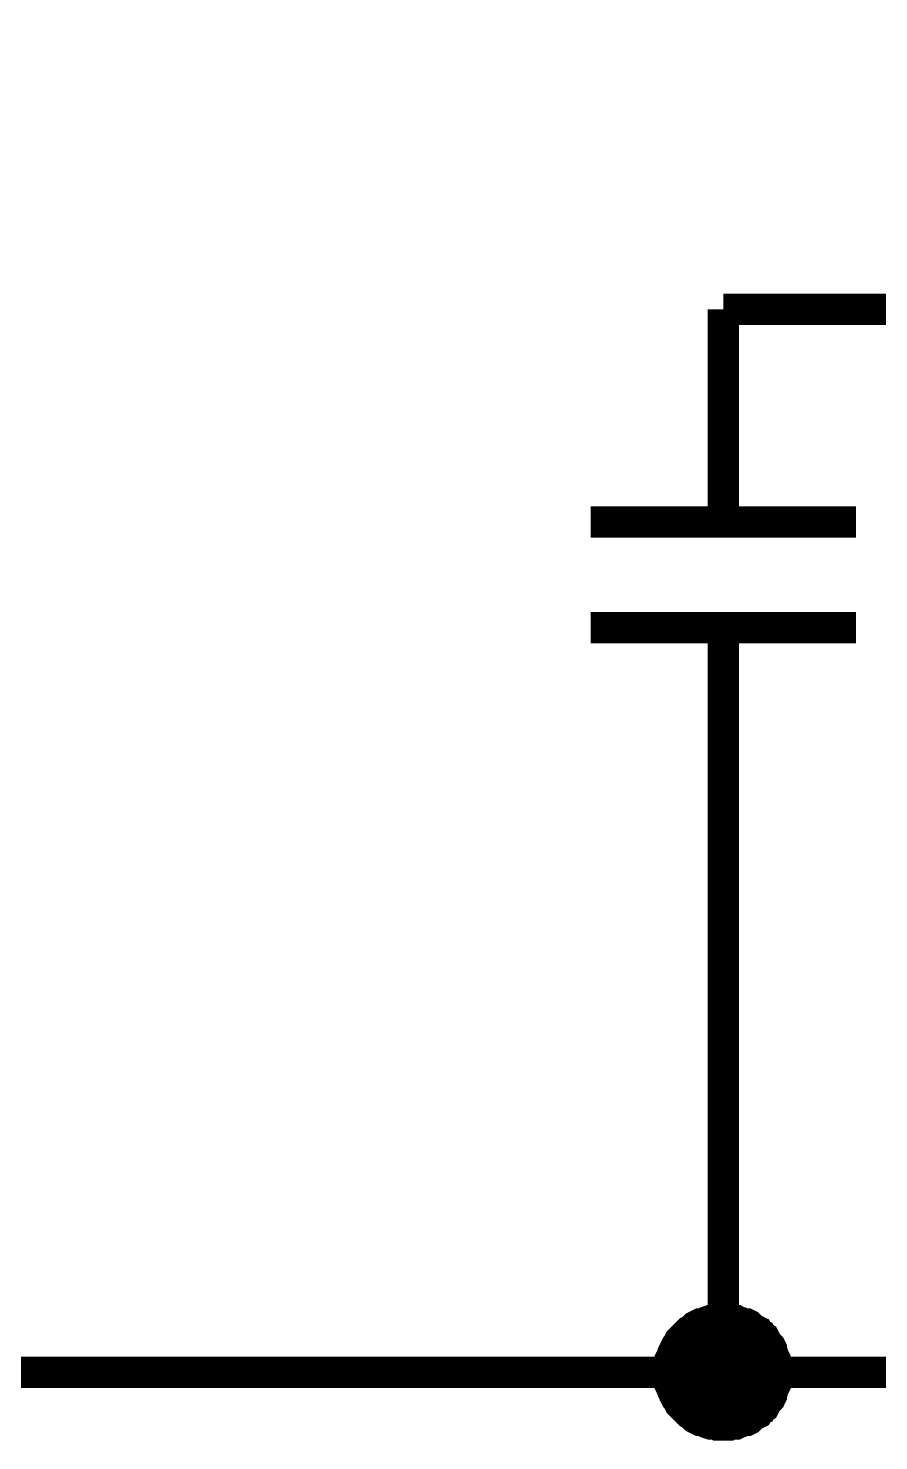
# Model space of a CAD drawing. Header units: millimetres. Extents: x 0 to 19, y 0 to 9.5.
# Drawn here: x 6.139 to 6.459, y 6.674 to 7.206 of the extents above; entities that cross this region are included whole.
import ezdxf

# ---------------------------------------------------------------- set-up
doc = ezdxf.new("R2010")
doc.units = ezdxf.units.MM
doc.header["$MEASUREMENT"] = 0
doc.layers.add('Sheet', color=255, linetype='Continuous')

msp = doc.modelspace()

# ---------------------------------------------------------------- linework, layer by layer
at = {"layer": 'Sheet'}
for points, const_width in [([(4.00019, 7.19972), (4.20002, 7.19972), (4.20002, 6.69969), (6.40039, 6.69969), (6.80005, 6.69969)], 0.0118), ([(6.40039, 7.07991), (6.40039, 7.0998)], 0.0118), ([(6.40039, 7.0998), (6.80005, 7.0998)], 0.0118), ([(6.40039, 7.07991), (6.40039, 7.01978)], 0.0118), ([(6.35043, 7.01978), (6.45034, 7.01978)], 0.0118), ([(6.35043, 6.97999), (6.45034, 6.97999)], 0.0118), ([(6.40039, 6.91986), (6.40039, 6.97999)], 0.0118), ([(6.40039, 6.91986), (6.40039, 6.89997)], 0.0118), ([(6.40039, 6.89997), (6.40039, 6.69969)], 0.0118), ([(6.38005, 6.69969), (6.38005, 6.70058), (6.38005, 6.7019), (6.38049, 6.70279), (6.38049, 6.70367), (6.38049, 6.70456), (6.38093, 6.70544), (6.38138, 6.70677), (6.38182, 6.70765), (6.38226, 6.70853), (6.3827, 6.70942), (6.38314, 6.70986), (6.38359, 6.71075), (6.38403, 6.71163), (6.38491, 6.71251), (6.38535, 6.71296), (6.38624, 6.71384), (6.38668, 6.71428), (6.38757, 6.71517), (6.38845, 6.71561), (6.38889, 6.71605), (6.38978, 6.71694), (6.39066, 6.71738), (6.39154, 6.71782), (6.39243, 6.71782), (6.39331, 6.71826), (6.3942, 6.7187), (6.39552, 6.71915), (6.39641, 6.71915), (6.39729, 6.71915), (6.39818, 6.71959), (6.3995, 6.71959), (6.40039, 6.71959)], 0.0118), ([(6.38005, 6.69969), (6.38005, 6.70058), (6.38005, 6.7019), (6.38049, 6.70279), (6.38049, 6.70367), (6.38049, 6.70456), (6.38093, 6.70544), (6.38138, 6.70677), (6.38182, 6.70765), (6.38226, 6.70853), (6.3827, 6.70942), (6.38314, 6.70986), (6.38359, 6.71075), (6.38403, 6.71163), (6.38491, 6.71251), (6.38535, 6.71296), (6.38624, 6.71384), (6.38668, 6.71428), (6.38757, 6.71517), (6.38845, 6.71561), (6.38889, 6.71605), (6.38978, 6.71694), (6.39066, 6.71738), (6.39154, 6.71782), (6.39243, 6.71782), (6.39331, 6.71826), (6.3942, 6.7187), (6.39552, 6.71915), (6.39641, 6.71915), (6.39729, 6.71915), (6.39818, 6.71959), (6.3995, 6.71959), (6.40039, 6.71959)], 0.0118), ([(6.38005, 6.69969), (6.38005, 6.70058), (6.38005, 6.7019), (6.38049, 6.70279), (6.38049, 6.70367), (6.38049, 6.70456), (6.38093, 6.70544), (6.38138, 6.70677), (6.38182, 6.70765), (6.38226, 6.70853), (6.3827, 6.70942), (6.38314, 6.70986), (6.38359, 6.71075), (6.38403, 6.71163), (6.38491, 6.71251), (6.38535, 6.71296), (6.38624, 6.71384), (6.38668, 6.71428), (6.38757, 6.71517), (6.38845, 6.71561), (6.38889, 6.71605), (6.38978, 6.71694), (6.39066, 6.71738), (6.39154, 6.71782), (6.39243, 6.71782), (6.39331, 6.71826), (6.3942, 6.7187), (6.39552, 6.71915), (6.39641, 6.71915), (6.39729, 6.71915), (6.39818, 6.71959), (6.3995, 6.71959), (6.40039, 6.71959)], 0.0118), ([(6.38005, 6.69969), (6.38005, 6.70058), (6.38005, 6.7019), (6.38049, 6.70279), (6.38049, 6.70367), (6.38049, 6.70456), (6.38093, 6.70544), (6.38138, 6.70677), (6.38182, 6.70765), (6.38226, 6.70853), (6.3827, 6.70942), (6.38314, 6.70986), (6.38359, 6.71075), (6.38403, 6.71163), (6.38491, 6.71251), (6.38535, 6.71296), (6.38624, 6.71384), (6.38668, 6.71428), (6.38757, 6.71517), (6.38845, 6.71561), (6.38889, 6.71605), (6.38978, 6.71694), (6.39066, 6.71738), (6.39154, 6.71782), (6.39243, 6.71782), (6.39331, 6.71826), (6.3942, 6.7187), (6.39552, 6.71915), (6.39641, 6.71915), (6.39729, 6.71915), (6.39818, 6.71959), (6.3995, 6.71959), (6.40039, 6.71959)], 0.0118), ([(6.38005, 6.69969), (6.38005, 6.70058), (6.38005, 6.7019), (6.38049, 6.70279), (6.38049, 6.70367), (6.38049, 6.70456), (6.38093, 6.70544), (6.38138, 6.70677), (6.38182, 6.70765), (6.38226, 6.70853), (6.3827, 6.70942), (6.38314, 6.70986), (6.38359, 6.71075), (6.38403, 6.71163), (6.38491, 6.71251), (6.38535, 6.71296), (6.38624, 6.71384), (6.38668, 6.71428), (6.38757, 6.71517), (6.38845, 6.71561), (6.38889, 6.71605), (6.38978, 6.71694), (6.39066, 6.71738), (6.39154, 6.71782), (6.39243, 6.71782), (6.39331, 6.71826), (6.3942, 6.7187), (6.39552, 6.71915), (6.39641, 6.71915), (6.39729, 6.71915), (6.39818, 6.71959), (6.3995, 6.71959), (6.40039, 6.71959)], 0.0039), ([(6.38005, 6.69969), (6.38005, 6.70058), (6.38005, 6.7019), (6.38049, 6.70279), (6.38049, 6.70367), (6.38049, 6.70456), (6.38093, 6.70544), (6.38138, 6.70677), (6.38182, 6.70765), (6.38226, 6.70853), (6.3827, 6.70942), (6.38314, 6.70986), (6.38359, 6.71075), (6.38403, 6.71163), (6.38491, 6.71251), (6.38535, 6.71296), (6.38624, 6.71384), (6.38668, 6.71428), (6.38757, 6.71517), (6.38845, 6.71561), (6.38889, 6.71605), (6.38978, 6.71694), (6.39066, 6.71738), (6.39154, 6.71782), (6.39243, 6.71782), (6.39331, 6.71826), (6.3942, 6.7187), (6.39552, 6.71915), (6.39641, 6.71915), (6.39729, 6.71915), (6.39818, 6.71959), (6.3995, 6.71959), (6.40039, 6.71959)], 0.0039), ([(6.38005, 6.69969), (6.38005, 6.70058), (6.38005, 6.7019), (6.38049, 6.70279), (6.38049, 6.70367), (6.38049, 6.70456), (6.38093, 6.70544), (6.38138, 6.70677), (6.38182, 6.70765), (6.38226, 6.70853), (6.3827, 6.70942), (6.38314, 6.70986), (6.38359, 6.71075), (6.38403, 6.71163), (6.38491, 6.71251), (6.38535, 6.71296), (6.38624, 6.71384), (6.38668, 6.71428), (6.38757, 6.71517), (6.38845, 6.71561), (6.38889, 6.71605), (6.38978, 6.71694), (6.39066, 6.71738), (6.39154, 6.71782), (6.39243, 6.71782), (6.39331, 6.71826), (6.3942, 6.7187), (6.39552, 6.71915), (6.39641, 6.71915), (6.39729, 6.71915), (6.39818, 6.71959), (6.3995, 6.71959), (6.40039, 6.71959)], 0.0039), ([(6.38005, 6.69969), (6.38005, 6.70058), (6.38005, 6.7019), (6.38049, 6.70279), (6.38049, 6.70367), (6.38049, 6.70456), (6.38093, 6.70544), (6.38138, 6.70677), (6.38182, 6.70765), (6.38226, 6.70853), (6.3827, 6.70942), (6.38314, 6.70986), (6.38359, 6.71075), (6.38403, 6.71163), (6.38491, 6.71251), (6.38535, 6.71296), (6.38624, 6.71384), (6.38668, 6.71428), (6.38757, 6.71517), (6.38845, 6.71561), (6.38889, 6.71605), (6.38978, 6.71694), (6.39066, 6.71738), (6.39154, 6.71782), (6.39243, 6.71782), (6.39331, 6.71826), (6.3942, 6.7187), (6.39552, 6.71915), (6.39641, 6.71915), (6.39729, 6.71915), (6.39818, 6.71959), (6.3995, 6.71959), (6.40039, 6.71959)], 0.0039), ([(6.40039, 6.71959), (6.40039, 6.71959)], 0.0118), ([(6.40039, 6.71959), (6.40127, 6.71959), (6.4026, 6.71959), (6.40348, 6.71915), (6.40437, 6.71915), (6.40525, 6.71915), (6.40613, 6.7187), (6.40746, 6.71826), (6.40834, 6.71782), (6.40923, 6.71782), (6.41011, 6.71738), (6.41055, 6.71694), (6.41144, 6.71605), (6.41232, 6.71561), (6.41321, 6.71517), (6.41365, 6.71428), (6.41453, 6.71384), (6.41498, 6.71296), (6.41586, 6.71251), (6.4163, 6.71163), (6.41674, 6.71075), (6.41763, 6.70986), (6.41807, 6.70942), (6.41851, 6.70853), (6.41851, 6.70765), (6.41895, 6.70677), (6.4194, 6.70544), (6.41984, 6.70456), (6.41984, 6.70367), (6.41984, 6.70279), (6.42028, 6.7019), (6.42028, 6.70058), (6.42028, 6.69969)], 0.0118), ([(6.40039, 6.71959), (6.40039, 6.71959)], 0.0118), ([(6.40039, 6.71959), (6.40127, 6.71959), (6.4026, 6.71959), (6.40348, 6.71915), (6.40437, 6.71915), (6.40525, 6.71915), (6.40613, 6.7187), (6.40746, 6.71826), (6.40834, 6.71782), (6.40923, 6.71782), (6.41011, 6.71738), (6.41055, 6.71694), (6.41144, 6.71605), (6.41232, 6.71561), (6.41321, 6.71517), (6.41365, 6.71428), (6.41453, 6.71384), (6.41498, 6.71296), (6.41586, 6.71251), (6.4163, 6.71163), (6.41674, 6.71075), (6.41763, 6.70986), (6.41807, 6.70942), (6.41851, 6.70853), (6.41851, 6.70765), (6.41895, 6.70677), (6.4194, 6.70544), (6.41984, 6.70456), (6.41984, 6.70367), (6.41984, 6.70279), (6.42028, 6.7019), (6.42028, 6.70058), (6.42028, 6.69969)], 0.0118), ([(6.40039, 6.71959), (6.40039, 6.71959)], 0.0118), ([(6.40039, 6.71959), (6.40127, 6.71959), (6.4026, 6.71959), (6.40348, 6.71915), (6.40437, 6.71915), (6.40525, 6.71915), (6.40613, 6.7187), (6.40746, 6.71826), (6.40834, 6.71782), (6.40923, 6.71782), (6.41011, 6.71738), (6.41055, 6.71694), (6.41144, 6.71605), (6.41232, 6.71561), (6.41321, 6.71517), (6.41365, 6.71428), (6.41453, 6.71384), (6.41498, 6.71296), (6.41586, 6.71251), (6.4163, 6.71163), (6.41674, 6.71075), (6.41763, 6.70986), (6.41807, 6.70942), (6.41851, 6.70853), (6.41851, 6.70765), (6.41895, 6.70677), (6.4194, 6.70544), (6.41984, 6.70456), (6.41984, 6.70367), (6.41984, 6.70279), (6.42028, 6.7019), (6.42028, 6.70058), (6.42028, 6.69969)], 0.0118), ([(6.40039, 6.71959), (6.40039, 6.71959)], 0.0118), ([(6.40039, 6.71959), (6.40127, 6.71959), (6.4026, 6.71959), (6.40348, 6.71915), (6.40437, 6.71915), (6.40525, 6.71915), (6.40613, 6.7187), (6.40746, 6.71826), (6.40834, 6.71782), (6.40923, 6.71782), (6.41011, 6.71738), (6.41055, 6.71694), (6.41144, 6.71605), (6.41232, 6.71561), (6.41321, 6.71517), (6.41365, 6.71428), (6.41453, 6.71384), (6.41498, 6.71296), (6.41586, 6.71251), (6.4163, 6.71163), (6.41674, 6.71075), (6.41763, 6.70986), (6.41807, 6.70942), (6.41851, 6.70853), (6.41851, 6.70765), (6.41895, 6.70677), (6.4194, 6.70544), (6.41984, 6.70456), (6.41984, 6.70367), (6.41984, 6.70279), (6.42028, 6.7019), (6.42028, 6.70058), (6.42028, 6.69969)], 0.0118), ([(6.40039, 6.71959), (6.40039, 6.71959)], 0.0039), ([(6.40039, 6.71959), (6.40127, 6.71959), (6.4026, 6.71959), (6.40348, 6.71915), (6.40437, 6.71915), (6.40525, 6.71915), (6.40613, 6.7187), (6.40746, 6.71826), (6.40834, 6.71782), (6.40923, 6.71782), (6.41011, 6.71738), (6.41055, 6.71694), (6.41144, 6.71605), (6.41232, 6.71561), (6.41321, 6.71517), (6.41365, 6.71428), (6.41453, 6.71384), (6.41498, 6.71296), (6.41586, 6.71251), (6.4163, 6.71163), (6.41674, 6.71075), (6.41763, 6.70986), (6.41807, 6.70942), (6.41851, 6.70853), (6.41851, 6.70765), (6.41895, 6.70677), (6.4194, 6.70544), (6.41984, 6.70456), (6.41984, 6.70367), (6.41984, 6.70279), (6.42028, 6.7019), (6.42028, 6.70058), (6.42028, 6.69969)], 0.0039), ([(6.40039, 6.71959), (6.40039, 6.71959)], 0.0039), ([(6.40039, 6.71959), (6.40127, 6.71959), (6.4026, 6.71959), (6.40348, 6.71915), (6.40437, 6.71915), (6.40525, 6.71915), (6.40613, 6.7187), (6.40746, 6.71826), (6.40834, 6.71782), (6.40923, 6.71782), (6.41011, 6.71738), (6.41055, 6.71694), (6.41144, 6.71605), (6.41232, 6.71561), (6.41321, 6.71517), (6.41365, 6.71428), (6.41453, 6.71384), (6.41498, 6.71296), (6.41586, 6.71251), (6.4163, 6.71163), (6.41674, 6.71075), (6.41763, 6.70986), (6.41807, 6.70942), (6.41851, 6.70853), (6.41851, 6.70765), (6.41895, 6.70677), (6.4194, 6.70544), (6.41984, 6.70456), (6.41984, 6.70367), (6.41984, 6.70279), (6.42028, 6.7019), (6.42028, 6.70058), (6.42028, 6.69969)], 0.0039), ([(6.40039, 6.71959), (6.40039, 6.71959)], 0.0039), ([(6.40039, 6.71959), (6.40127, 6.71959), (6.4026, 6.71959), (6.40348, 6.71915), (6.40437, 6.71915), (6.40525, 6.71915), (6.40613, 6.7187), (6.40746, 6.71826), (6.40834, 6.71782), (6.40923, 6.71782), (6.41011, 6.71738), (6.41055, 6.71694), (6.41144, 6.71605), (6.41232, 6.71561), (6.41321, 6.71517), (6.41365, 6.71428), (6.41453, 6.71384), (6.41498, 6.71296), (6.41586, 6.71251), (6.4163, 6.71163), (6.41674, 6.71075), (6.41763, 6.70986), (6.41807, 6.70942), (6.41851, 6.70853), (6.41851, 6.70765), (6.41895, 6.70677), (6.4194, 6.70544), (6.41984, 6.70456), (6.41984, 6.70367), (6.41984, 6.70279), (6.42028, 6.7019), (6.42028, 6.70058), (6.42028, 6.69969)], 0.0039), ([(6.40039, 6.71959), (6.40039, 6.71959)], 0.0039), ([(6.40039, 6.71959), (6.40127, 6.71959), (6.4026, 6.71959), (6.40348, 6.71915), (6.40437, 6.71915), (6.40525, 6.71915), (6.40613, 6.7187), (6.40746, 6.71826), (6.40834, 6.71782), (6.40923, 6.71782), (6.41011, 6.71738), (6.41055, 6.71694), (6.41144, 6.71605), (6.41232, 6.71561), (6.41321, 6.71517), (6.41365, 6.71428), (6.41453, 6.71384), (6.41498, 6.71296), (6.41586, 6.71251), (6.4163, 6.71163), (6.41674, 6.71075), (6.41763, 6.70986), (6.41807, 6.70942), (6.41851, 6.70853), (6.41851, 6.70765), (6.41895, 6.70677), (6.4194, 6.70544), (6.41984, 6.70456), (6.41984, 6.70367), (6.41984, 6.70279), (6.42028, 6.7019), (6.42028, 6.70058), (6.42028, 6.69969)], 0.0039), ([(6.40039, 6.6798), (6.3995, 6.6798), (6.39818, 6.6798), (6.39729, 6.68024), (6.39641, 6.68024), (6.39552, 6.68024), (6.3942, 6.68068), (6.39331, 6.68112), (6.39243, 6.68157), (6.39154, 6.68157), (6.39066, 6.68201), (6.38978, 6.68245), (6.38889, 6.68333), (6.38845, 6.68378), (6.38757, 6.68422), (6.38668, 6.6851), (6.38624, 6.68555), (6.38535, 6.68643), (6.38491, 6.68687), (6.38403, 6.68776), (6.38359, 6.68864), (6.38314, 6.68952), (6.3827, 6.68997), (6.38226, 6.69085), (6.38182, 6.69173), (6.38138, 6.69262), (6.38093, 6.69395), (6.38049, 6.69483), (6.38049, 6.69571), (6.38049, 6.6966), (6.38005, 6.69748), (6.38005, 6.69881), (6.38005, 6.69969)], 0.0118), ([(6.38005, 6.69969), (6.38005, 6.69969)], 0.0118), ([(6.40039, 6.6798), (6.3995, 6.6798), (6.39818, 6.6798), (6.39729, 6.68024), (6.39641, 6.68024), (6.39552, 6.68024), (6.3942, 6.68068), (6.39331, 6.68112), (6.39243, 6.68157), (6.39154, 6.68157), (6.39066, 6.68201), (6.38978, 6.68245), (6.38889, 6.68333), (6.38845, 6.68378), (6.38757, 6.68422), (6.38668, 6.6851), (6.38624, 6.68555), (6.38535, 6.68643), (6.38491, 6.68687), (6.38403, 6.68776), (6.38359, 6.68864), (6.38314, 6.68952), (6.3827, 6.68997), (6.38226, 6.69085), (6.38182, 6.69173), (6.38138, 6.69262), (6.38093, 6.69395), (6.38049, 6.69483), (6.38049, 6.69571), (6.38049, 6.6966), (6.38005, 6.69748), (6.38005, 6.69881), (6.38005, 6.69969)], 0.0118), ([(6.38005, 6.69969), (6.38005, 6.69969)], 0.0118), ([(6.40039, 6.6798), (6.3995, 6.6798), (6.39818, 6.6798), (6.39729, 6.68024), (6.39641, 6.68024), (6.39552, 6.68024), (6.3942, 6.68068), (6.39331, 6.68112), (6.39243, 6.68157), (6.39154, 6.68157), (6.39066, 6.68201), (6.38978, 6.68245), (6.38889, 6.68333), (6.38845, 6.68378), (6.38757, 6.68422), (6.38668, 6.6851), (6.38624, 6.68555), (6.38535, 6.68643), (6.38491, 6.68687), (6.38403, 6.68776), (6.38359, 6.68864), (6.38314, 6.68952), (6.3827, 6.68997), (6.38226, 6.69085), (6.38182, 6.69173), (6.38138, 6.69262), (6.38093, 6.69395), (6.38049, 6.69483), (6.38049, 6.69571), (6.38049, 6.6966), (6.38005, 6.69748), (6.38005, 6.69881), (6.38005, 6.69969)], 0.0118), ([(6.38005, 6.69969), (6.38005, 6.69969)], 0.0118), ([(6.40039, 6.6798), (6.3995, 6.6798), (6.39818, 6.6798), (6.39729, 6.68024), (6.39641, 6.68024), (6.39552, 6.68024), (6.3942, 6.68068), (6.39331, 6.68112), (6.39243, 6.68157), (6.39154, 6.68157), (6.39066, 6.68201), (6.38978, 6.68245), (6.38889, 6.68333), (6.38845, 6.68378), (6.38757, 6.68422), (6.38668, 6.6851), (6.38624, 6.68555), (6.38535, 6.68643), (6.38491, 6.68687), (6.38403, 6.68776), (6.38359, 6.68864), (6.38314, 6.68952), (6.3827, 6.68997), (6.38226, 6.69085), (6.38182, 6.69173), (6.38138, 6.69262), (6.38093, 6.69395), (6.38049, 6.69483), (6.38049, 6.69571), (6.38049, 6.6966), (6.38005, 6.69748), (6.38005, 6.69881), (6.38005, 6.69969)], 0.0118), ([(6.38005, 6.69969), (6.38005, 6.69969)], 0.0118), ([(6.42028, 6.69969), (6.42028, 6.69881), (6.42028, 6.69748), (6.41984, 6.6966), (6.41984, 6.69571), (6.41984, 6.69483), (6.4194, 6.69395), (6.41895, 6.69262), (6.41851, 6.69173), (6.41851, 6.69085), (6.41807, 6.68997), (6.41763, 6.68952), (6.41674, 6.68864), (6.4163, 6.68776), (6.41586, 6.68687), (6.41498, 6.68643), (6.41453, 6.68555), (6.41365, 6.6851), (6.41321, 6.68422), (6.41232, 6.68378), (6.41144, 6.68333), (6.41055, 6.68245), (6.41011, 6.68201), (6.40923, 6.68157), (6.40834, 6.68157), (6.40746, 6.68112), (6.40613, 6.68068), (6.40525, 6.68024), (6.40437, 6.68024), (6.40348, 6.68024), (6.4026, 6.6798), (6.40127, 6.6798), (6.40039, 6.6798)], 0.0118), ([(6.42028, 6.69969), (6.42028, 6.69881), (6.42028, 6.69748), (6.41984, 6.6966), (6.41984, 6.69571), (6.41984, 6.69483), (6.4194, 6.69395), (6.41895, 6.69262), (6.41851, 6.69173), (6.41851, 6.69085), (6.41807, 6.68997), (6.41763, 6.68952), (6.41674, 6.68864), (6.4163, 6.68776), (6.41586, 6.68687), (6.41498, 6.68643), (6.41453, 6.68555), (6.41365, 6.6851), (6.41321, 6.68422), (6.41232, 6.68378), (6.41144, 6.68333), (6.41055, 6.68245), (6.41011, 6.68201), (6.40923, 6.68157), (6.40834, 6.68157), (6.40746, 6.68112), (6.40613, 6.68068), (6.40525, 6.68024), (6.40437, 6.68024), (6.40348, 6.68024), (6.4026, 6.6798), (6.40127, 6.6798), (6.40039, 6.6798)], 0.0118), ([(6.42028, 6.69969), (6.42028, 6.69881), (6.42028, 6.69748), (6.41984, 6.6966), (6.41984, 6.69571), (6.41984, 6.69483), (6.4194, 6.69395), (6.41895, 6.69262), (6.41851, 6.69173), (6.41851, 6.69085), (6.41807, 6.68997), (6.41763, 6.68952), (6.41674, 6.68864), (6.4163, 6.68776), (6.41586, 6.68687), (6.41498, 6.68643), (6.41453, 6.68555), (6.41365, 6.6851), (6.41321, 6.68422), (6.41232, 6.68378), (6.41144, 6.68333), (6.41055, 6.68245), (6.41011, 6.68201), (6.40923, 6.68157), (6.40834, 6.68157), (6.40746, 6.68112), (6.40613, 6.68068), (6.40525, 6.68024), (6.40437, 6.68024), (6.40348, 6.68024), (6.4026, 6.6798), (6.40127, 6.6798), (6.40039, 6.6798)], 0.0118), ([(6.42028, 6.69969), (6.42028, 6.69881), (6.42028, 6.69748), (6.41984, 6.6966), (6.41984, 6.69571), (6.41984, 6.69483), (6.4194, 6.69395), (6.41895, 6.69262), (6.41851, 6.69173), (6.41851, 6.69085), (6.41807, 6.68997), (6.41763, 6.68952), (6.41674, 6.68864), (6.4163, 6.68776), (6.41586, 6.68687), (6.41498, 6.68643), (6.41453, 6.68555), (6.41365, 6.6851), (6.41321, 6.68422), (6.41232, 6.68378), (6.41144, 6.68333), (6.41055, 6.68245), (6.41011, 6.68201), (6.40923, 6.68157), (6.40834, 6.68157), (6.40746, 6.68112), (6.40613, 6.68068), (6.40525, 6.68024), (6.40437, 6.68024), (6.40348, 6.68024), (6.4026, 6.6798), (6.40127, 6.6798), (6.40039, 6.6798)], 0.0118), ([(6.42028, 6.69969), (6.42028, 6.69969), (6.42028, 6.69969), (6.42028, 6.69969), (6.42028, 6.69969), (6.42028, 6.69969), (6.42028, 6.69969), (6.42028, 6.69969), (6.42028, 6.69969), (6.42028, 6.69969), (6.42028, 6.69969), (6.42028, 6.69969), (6.42028, 6.69969), (6.42028, 6.69969), (6.42028, 6.69969), (6.42028, 6.69969), (6.42028, 6.69969), (6.42028, 6.69969), (6.42028, 6.69969), (6.42028, 6.69969), (6.42028, 6.69969), (6.42028, 6.69969), (6.42028, 6.69969), (6.42028, 6.69969), (6.42028, 6.69969), (6.42028, 6.69969), (6.42028, 6.69969), (6.42028, 6.69969), (6.42028, 6.69969), (6.42028, 6.69969), (6.42028, 6.69969), (6.42028, 6.69969), (6.42028, 6.69969)], 0.0118), ([(6.42028, 6.69969), (6.42028, 6.69969)], 0.0118), ([(6.42028, 6.69969), (6.42028, 6.69969), (6.42028, 6.69969), (6.42028, 6.69969), (6.42028, 6.69969), (6.42028, 6.69969), (6.42028, 6.69969), (6.42028, 6.69969), (6.42028, 6.69969), (6.42028, 6.69969), (6.42028, 6.69969), (6.42028, 6.69969), (6.42028, 6.69969), (6.42028, 6.69969), (6.42028, 6.69969), (6.42028, 6.69969), (6.42028, 6.69969), (6.42028, 6.69969), (6.42028, 6.69969), (6.42028, 6.69969), (6.42028, 6.69969), (6.42028, 6.69969), (6.42028, 6.69969), (6.42028, 6.69969), (6.42028, 6.69969), (6.42028, 6.69969), (6.42028, 6.69969), (6.42028, 6.69969), (6.42028, 6.69969), (6.42028, 6.69969), (6.42028, 6.69969), (6.42028, 6.69969), (6.42028, 6.69969)], 0.0118), ([(6.42028, 6.69969), (6.42028, 6.69969)], 0.0118), ([(6.42028, 6.69969), (6.42028, 6.69969), (6.42028, 6.69969), (6.42028, 6.69969), (6.42028, 6.69969), (6.42028, 6.69969), (6.42028, 6.69969), (6.42028, 6.69969), (6.42028, 6.69969), (6.42028, 6.69969), (6.42028, 6.69969), (6.42028, 6.69969), (6.42028, 6.69969), (6.42028, 6.69969), (6.42028, 6.69969), (6.42028, 6.69969), (6.42028, 6.69969), (6.42028, 6.69969), (6.42028, 6.69969), (6.42028, 6.69969), (6.42028, 6.69969), (6.42028, 6.69969), (6.42028, 6.69969), (6.42028, 6.69969), (6.42028, 6.69969), (6.42028, 6.69969), (6.42028, 6.69969), (6.42028, 6.69969), (6.42028, 6.69969), (6.42028, 6.69969), (6.42028, 6.69969), (6.42028, 6.69969), (6.42028, 6.69969)], 0.0118), ([(6.42028, 6.69969), (6.42028, 6.69969)], 0.0118), ([(6.42028, 6.69969), (6.42028, 6.69969), (6.42028, 6.69969), (6.42028, 6.69969), (6.42028, 6.69969), (6.42028, 6.69969), (6.42028, 6.69969), (6.42028, 6.69969), (6.42028, 6.69969), (6.42028, 6.69969), (6.42028, 6.69969), (6.42028, 6.69969), (6.42028, 6.69969), (6.42028, 6.69969), (6.42028, 6.69969), (6.42028, 6.69969), (6.42028, 6.69969), (6.42028, 6.69969), (6.42028, 6.69969), (6.42028, 6.69969), (6.42028, 6.69969), (6.42028, 6.69969), (6.42028, 6.69969), (6.42028, 6.69969), (6.42028, 6.69969), (6.42028, 6.69969), (6.42028, 6.69969), (6.42028, 6.69969), (6.42028, 6.69969), (6.42028, 6.69969), (6.42028, 6.69969), (6.42028, 6.69969), (6.42028, 6.69969)], 0.0118), ([(6.42028, 6.69969), (6.42028, 6.69969)], 0.0118), ([(6.40039, 6.6798), (6.3995, 6.6798), (6.39818, 6.6798), (6.39729, 6.68024), (6.39641, 6.68024), (6.39552, 6.68024), (6.3942, 6.68068), (6.39331, 6.68112), (6.39243, 6.68157), (6.39154, 6.68157), (6.39066, 6.68201), (6.38978, 6.68245), (6.38889, 6.68333), (6.38845, 6.68378), (6.38757, 6.68422), (6.38668, 6.6851), (6.38624, 6.68555), (6.38535, 6.68643), (6.38491, 6.68687), (6.38403, 6.68776), (6.38359, 6.68864), (6.38314, 6.68952), (6.3827, 6.68997), (6.38226, 6.69085), (6.38182, 6.69173), (6.38138, 6.69262), (6.38093, 6.69395), (6.38049, 6.69483), (6.38049, 6.69571), (6.38049, 6.6966), (6.38005, 6.69748), (6.38005, 6.69881), (6.38005, 6.69969)], 0.0039), ([(6.38005, 6.69969), (6.38005, 6.69969)], 0.0039), ([(6.40039, 6.6798), (6.3995, 6.6798), (6.39818, 6.6798), (6.39729, 6.68024), (6.39641, 6.68024), (6.39552, 6.68024), (6.3942, 6.68068), (6.39331, 6.68112), (6.39243, 6.68157), (6.39154, 6.68157), (6.39066, 6.68201), (6.38978, 6.68245), (6.38889, 6.68333), (6.38845, 6.68378), (6.38757, 6.68422), (6.38668, 6.6851), (6.38624, 6.68555), (6.38535, 6.68643), (6.38491, 6.68687), (6.38403, 6.68776), (6.38359, 6.68864), (6.38314, 6.68952), (6.3827, 6.68997), (6.38226, 6.69085), (6.38182, 6.69173), (6.38138, 6.69262), (6.38093, 6.69395), (6.38049, 6.69483), (6.38049, 6.69571), (6.38049, 6.6966), (6.38005, 6.69748), (6.38005, 6.69881), (6.38005, 6.69969)], 0.0039), ([(6.38005, 6.69969), (6.38005, 6.69969)], 0.0039), ([(6.40039, 6.6798), (6.3995, 6.6798), (6.39818, 6.6798), (6.39729, 6.68024), (6.39641, 6.68024), (6.39552, 6.68024), (6.3942, 6.68068), (6.39331, 6.68112), (6.39243, 6.68157), (6.39154, 6.68157), (6.39066, 6.68201), (6.38978, 6.68245), (6.38889, 6.68333), (6.38845, 6.68378), (6.38757, 6.68422), (6.38668, 6.6851), (6.38624, 6.68555), (6.38535, 6.68643), (6.38491, 6.68687), (6.38403, 6.68776), (6.38359, 6.68864), (6.38314, 6.68952), (6.3827, 6.68997), (6.38226, 6.69085), (6.38182, 6.69173), (6.38138, 6.69262), (6.38093, 6.69395), (6.38049, 6.69483), (6.38049, 6.69571), (6.38049, 6.6966), (6.38005, 6.69748), (6.38005, 6.69881), (6.38005, 6.69969)], 0.0039), ([(6.38005, 6.69969), (6.38005, 6.69969)], 0.0039), ([(6.40039, 6.6798), (6.3995, 6.6798), (6.39818, 6.6798), (6.39729, 6.68024), (6.39641, 6.68024), (6.39552, 6.68024), (6.3942, 6.68068), (6.39331, 6.68112), (6.39243, 6.68157), (6.39154, 6.68157), (6.39066, 6.68201), (6.38978, 6.68245), (6.38889, 6.68333), (6.38845, 6.68378), (6.38757, 6.68422), (6.38668, 6.6851), (6.38624, 6.68555), (6.38535, 6.68643), (6.38491, 6.68687), (6.38403, 6.68776), (6.38359, 6.68864), (6.38314, 6.68952), (6.3827, 6.68997), (6.38226, 6.69085), (6.38182, 6.69173), (6.38138, 6.69262), (6.38093, 6.69395), (6.38049, 6.69483), (6.38049, 6.69571), (6.38049, 6.6966), (6.38005, 6.69748), (6.38005, 6.69881), (6.38005, 6.69969)], 0.0039), ([(6.38005, 6.69969), (6.38005, 6.69969)], 0.0039), ([(6.42028, 6.69969), (6.42028, 6.69881), (6.42028, 6.69748), (6.41984, 6.6966), (6.41984, 6.69571), (6.41984, 6.69483), (6.4194, 6.69395), (6.41895, 6.69262), (6.41851, 6.69173), (6.41851, 6.69085), (6.41807, 6.68997), (6.41763, 6.68952), (6.41674, 6.68864), (6.4163, 6.68776), (6.41586, 6.68687), (6.41498, 6.68643), (6.41453, 6.68555), (6.41365, 6.6851), (6.41321, 6.68422), (6.41232, 6.68378), (6.41144, 6.68333), (6.41055, 6.68245), (6.41011, 6.68201), (6.40923, 6.68157), (6.40834, 6.68157), (6.40746, 6.68112), (6.40613, 6.68068), (6.40525, 6.68024), (6.40437, 6.68024), (6.40348, 6.68024), (6.4026, 6.6798), (6.40127, 6.6798), (6.40039, 6.6798)], 0.0039), ([(6.42028, 6.69969), (6.42028, 6.69881), (6.42028, 6.69748), (6.41984, 6.6966), (6.41984, 6.69571), (6.41984, 6.69483), (6.4194, 6.69395), (6.41895, 6.69262), (6.41851, 6.69173), (6.41851, 6.69085), (6.41807, 6.68997), (6.41763, 6.68952), (6.41674, 6.68864), (6.4163, 6.68776), (6.41586, 6.68687), (6.41498, 6.68643), (6.41453, 6.68555), (6.41365, 6.6851), (6.41321, 6.68422), (6.41232, 6.68378), (6.41144, 6.68333), (6.41055, 6.68245), (6.41011, 6.68201), (6.40923, 6.68157), (6.40834, 6.68157), (6.40746, 6.68112), (6.40613, 6.68068), (6.40525, 6.68024), (6.40437, 6.68024), (6.40348, 6.68024), (6.4026, 6.6798), (6.40127, 6.6798), (6.40039, 6.6798)], 0.0039), ([(6.42028, 6.69969), (6.42028, 6.69881), (6.42028, 6.69748), (6.41984, 6.6966), (6.41984, 6.69571), (6.41984, 6.69483), (6.4194, 6.69395), (6.41895, 6.69262), (6.41851, 6.69173), (6.41851, 6.69085), (6.41807, 6.68997), (6.41763, 6.68952), (6.41674, 6.68864), (6.4163, 6.68776), (6.41586, 6.68687), (6.41498, 6.68643), (6.41453, 6.68555), (6.41365, 6.6851), (6.41321, 6.68422), (6.41232, 6.68378), (6.41144, 6.68333), (6.41055, 6.68245), (6.41011, 6.68201), (6.40923, 6.68157), (6.40834, 6.68157), (6.40746, 6.68112), (6.40613, 6.68068), (6.40525, 6.68024), (6.40437, 6.68024), (6.40348, 6.68024), (6.4026, 6.6798), (6.40127, 6.6798), (6.40039, 6.6798)], 0.0039), ([(6.42028, 6.69969), (6.42028, 6.69881), (6.42028, 6.69748), (6.41984, 6.6966), (6.41984, 6.69571), (6.41984, 6.69483), (6.4194, 6.69395), (6.41895, 6.69262), (6.41851, 6.69173), (6.41851, 6.69085), (6.41807, 6.68997), (6.41763, 6.68952), (6.41674, 6.68864), (6.4163, 6.68776), (6.41586, 6.68687), (6.41498, 6.68643), (6.41453, 6.68555), (6.41365, 6.6851), (6.41321, 6.68422), (6.41232, 6.68378), (6.41144, 6.68333), (6.41055, 6.68245), (6.41011, 6.68201), (6.40923, 6.68157), (6.40834, 6.68157), (6.40746, 6.68112), (6.40613, 6.68068), (6.40525, 6.68024), (6.40437, 6.68024), (6.40348, 6.68024), (6.4026, 6.6798), (6.40127, 6.6798), (6.40039, 6.6798)], 0.0039), ([(6.42028, 6.69969), (6.42028, 6.69969), (6.42028, 6.69969), (6.42028, 6.69969), (6.42028, 6.69969), (6.42028, 6.69969), (6.42028, 6.69969), (6.42028, 6.69969), (6.42028, 6.69969), (6.42028, 6.69969), (6.42028, 6.69969), (6.42028, 6.69969), (6.42028, 6.69969), (6.42028, 6.69969), (6.42028, 6.69969), (6.42028, 6.69969), (6.42028, 6.69969), (6.42028, 6.69969), (6.42028, 6.69969), (6.42028, 6.69969), (6.42028, 6.69969), (6.42028, 6.69969), (6.42028, 6.69969), (6.42028, 6.69969), (6.42028, 6.69969), (6.42028, 6.69969), (6.42028, 6.69969), (6.42028, 6.69969), (6.42028, 6.69969), (6.42028, 6.69969), (6.42028, 6.69969), (6.42028, 6.69969), (6.42028, 6.69969)], 0.0039), ([(6.42028, 6.69969), (6.42028, 6.69969)], 0.0039), ([(6.42028, 6.69969), (6.42028, 6.69969), (6.42028, 6.69969), (6.42028, 6.69969), (6.42028, 6.69969), (6.42028, 6.69969), (6.42028, 6.69969), (6.42028, 6.69969), (6.42028, 6.69969), (6.42028, 6.69969), (6.42028, 6.69969), (6.42028, 6.69969), (6.42028, 6.69969), (6.42028, 6.69969), (6.42028, 6.69969), (6.42028, 6.69969), (6.42028, 6.69969), (6.42028, 6.69969), (6.42028, 6.69969), (6.42028, 6.69969), (6.42028, 6.69969), (6.42028, 6.69969), (6.42028, 6.69969), (6.42028, 6.69969), (6.42028, 6.69969), (6.42028, 6.69969), (6.42028, 6.69969), (6.42028, 6.69969), (6.42028, 6.69969), (6.42028, 6.69969), (6.42028, 6.69969), (6.42028, 6.69969), (6.42028, 6.69969)], 0.0039), ([(6.42028, 6.69969), (6.42028, 6.69969)], 0.0039), ([(6.42028, 6.69969), (6.42028, 6.69969), (6.42028, 6.69969), (6.42028, 6.69969), (6.42028, 6.69969), (6.42028, 6.69969), (6.42028, 6.69969), (6.42028, 6.69969), (6.42028, 6.69969), (6.42028, 6.69969), (6.42028, 6.69969), (6.42028, 6.69969), (6.42028, 6.69969), (6.42028, 6.69969), (6.42028, 6.69969), (6.42028, 6.69969), (6.42028, 6.69969), (6.42028, 6.69969), (6.42028, 6.69969), (6.42028, 6.69969), (6.42028, 6.69969), (6.42028, 6.69969), (6.42028, 6.69969), (6.42028, 6.69969), (6.42028, 6.69969), (6.42028, 6.69969), (6.42028, 6.69969), (6.42028, 6.69969), (6.42028, 6.69969), (6.42028, 6.69969), (6.42028, 6.69969), (6.42028, 6.69969), (6.42028, 6.69969)], 0.0039), ([(6.42028, 6.69969), (6.42028, 6.69969)], 0.0039), ([(6.42028, 6.69969), (6.42028, 6.69969), (6.42028, 6.69969), (6.42028, 6.69969), (6.42028, 6.69969), (6.42028, 6.69969), (6.42028, 6.69969), (6.42028, 6.69969), (6.42028, 6.69969), (6.42028, 6.69969), (6.42028, 6.69969), (6.42028, 6.69969), (6.42028, 6.69969), (6.42028, 6.69969), (6.42028, 6.69969), (6.42028, 6.69969), (6.42028, 6.69969), (6.42028, 6.69969), (6.42028, 6.69969), (6.42028, 6.69969), (6.42028, 6.69969), (6.42028, 6.69969), (6.42028, 6.69969), (6.42028, 6.69969), (6.42028, 6.69969), (6.42028, 6.69969), (6.42028, 6.69969), (6.42028, 6.69969), (6.42028, 6.69969), (6.42028, 6.69969), (6.42028, 6.69969), (6.42028, 6.69969), (6.42028, 6.69969)], 0.0039), ([(6.42028, 6.69969), (6.42028, 6.69969)], 0.0039)]:
    msp.add_lwpolyline(points, dxfattribs=dict(at, const_width=const_width))
at = {"layer": 'Sheet', "const_width": 0.02}
msp.add_lwpolyline([(6.39, 6.7, 1), (6.41, 6.7, 1)], format="xyb", close=True, dxfattribs=at)

doc.saveas('drawing.dxf')
